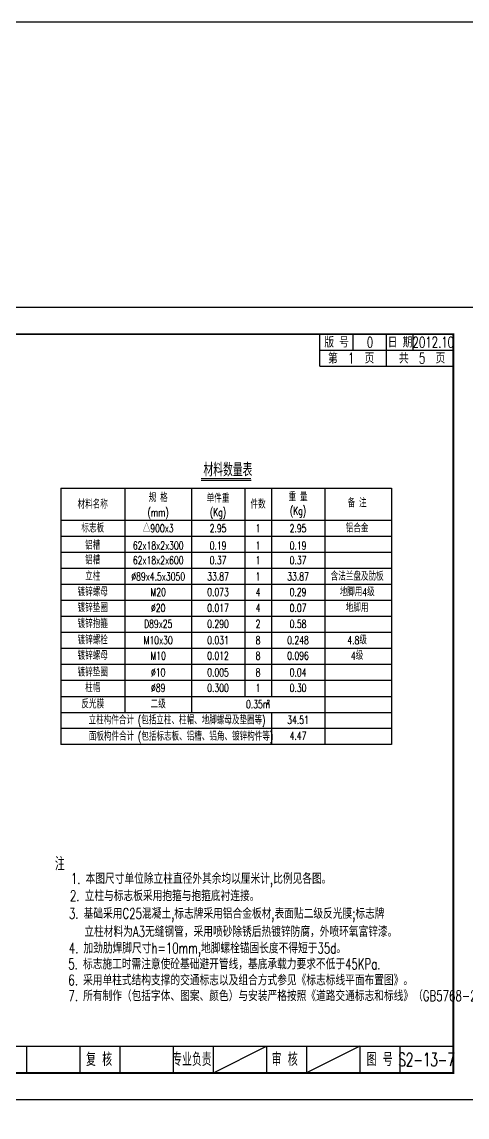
# Model space of a CAD drawing. Extents: x 3598 to 6562, y -9591 to -7828.
# Drawn here: x 4074.8 to 4241.8, y -9347.4 to -8936.8 of the extents above; entities that cross this region are included whole.
import ezdxf
from ezdxf.enums import TextEntityAlignment as Align

# ---------------------------------------------------------------- set-up
doc = ezdxf.new("R2010")
doc.units = 0
doc.header["$LTSCALE"] = 2
doc.header["$PDMODE"] = 32
doc.header["$PDSIZE"] = 0.3
doc.layers.get('0').update_dxf_attribs({"linetype": 'CONTINUOUS'})
doc.layers.get('DEFPOINTS').update_dxf_attribs({"linetype": 'CONTINUOUS'})
for name, color, linetype in [('图框', 7, 'CONTINUOUS'), ('尺寸标注', 4, 'CONTINUOUS'), ('文字字符', 7, 'CONTINUOUS'), ('文字符号', 2, 'CONTINUOUS')]:
    doc.layers.add(name, color=color, linetype=linetype)
doc.styles.get("Standard").update_dxf_attribs({"font": 'simplex1.shx', "width": 0.7, "bigfont": 'hztxt.shx'})
doc.dimstyles.new('比例1：200', dxfattribs={"dimtxt": 3, "dimasz": 2, "dimexe": 1, "dimexo": 1, "dimgap": 0.5, "dimtad": 1, "dimlfac": 2, "dimzin": 13, "dimdsep": 46, "dimtxsty": 'Standard', "dimcen": -0.09, "dimclrd": 256, "dimclre": 256, "dimclrt": 256, "dimaunit": 1, "dimadec": 0, "dimazin": 0, "dimtfac": 0.0005, "dimtix": 1, "dimtmove": 2, "dimatfit": 3, "dimfxl": 0, "dimtolj": 1, "dimtzin": 13, "dimarcsym": 0})

# ---------------------------------------------------------------- blocks, each defined once
blk = doc.blocks.new('series')
at = {"width": 0.75}
for tag, height, p in [('页码', 4, (-35, -19)), ('图名', 5, (-220, -282)), ('图号', 5, (-20, -282))]:
    blk.add_attdef(tag, text='', height=height, dxfattribs=at).set_placement(p, align=Align.MIDDLE_CENTER)
blk = doc.blocks.new('*D411')
at = {"layer": 'DEFPOINTS', "color": 0, "linetype": 'Continuous'}
for p in [(3927.75, -9194.63), (3890.25, -9207.12), (3927.75, -9207.12), (5311.23, -9206.1), (5343.1, -9206.1), (5311.23, -9226.1)]:
    blk.add_point(p, dxfattribs=at)
at = {"layer": '尺寸标注', "linetype": 'Continuous', "lineweight": -2}
for p, q in [((3890.25, -9200.63), (3890.25, -9193.63)), ((3927.75, -9200.63), (3927.75, -9193.63)), ((3892.25, -9194.63), (3925.75, -9194.63)), ((5337.1, -9206.1), (5344.1, -9206.1)), ((5343.1, -9224.1), (5343.1, -9208.1)), ((5337.1, -9226.1), (5344.1, -9226.1))]:
    blk.add_line(p, q, dxfattribs=at)
at = {"layer": '尺寸标注', "linetype": 'Continuous'}
for points in [[(3892.25, -9194.29), (3892.25, -9194.96), (3890.25, -9194.63)], [(3925.75, -9194.29), (3925.75, -9194.96), (3927.75, -9194.63)], [(5342.76, -9208.1), (5343.43, -9208.1), (5343.1, -9206.1)], [(5342.76, -9224.1), (5343.43, -9224.1), (5343.1, -9226.1)]]:
    blk.add_solid(points, dxfattribs=at)
at = {"layer": '尺寸标注', "linetype": 'Continuous', "insert": (3909, -9192.63), "char_height": 3, "attachment_point": 5}
blk.add_mtext('\\A1;75', dxfattribs=at)
at = {"layer": '尺寸标注', "linetype": 'Continuous', "insert": (5341.1, -9216.1), "char_height": 3, "attachment_point": 5, "rotation": 90}
blk.add_mtext('\\A1;40', dxfattribs=at)
blk = doc.blocks.new('123')
at = {"layer": '图框'}
blk.add_lwpolyline([(4246.63, -9340.83), (4246.63, -9043.83), (3826.63, -9043.83), (3826.63, -9340.83)], close=True, dxfattribs=at)

msp = doc.modelspace()

# ---------------------------------------------------------------- linework, layer by layer
at = {"layer": '图框'}
for p, q in [((4186.6307, -9065.8303), (4186.6307, -9053.8303)), ((4199.1307, -9059.8303), (4199.1307, -9053.8303)), ((4211.6307, -9059.8303), (4211.6307, -9053.8303)), ((4221.6307, -9059.8303), (4221.6307, -9053.8303)), ((4186.6307, -9059.8303), (4236.6307, -9059.8303)), ((4211.6307, -9065.8303), (4211.6307, -9059.8303)), ((4186.6307, -9065.8303), (4236.6307, -9065.8303)), ((4146.6307, -9330.8303), (4166.6307, -9320.8303)), ((4201.6307, -9320.8303), (4181.6307, -9330.8303))]:
    msp.add_line(p, q, dxfattribs=at)
for points, const_width in [([(4236.6307, -9053.8303), (3856.6307, -9053.8303), (3856.6307, -9330.8303), (4236.6307, -9330.8303), (4236.6307, -9053.8303)], 0.7), ([(3856.6307, -9320.8303), (4236.6307, -9320.8303)], 0.4), ([(4076.6307, -9330.8303), (4076.6307, -9320.8303)], 0.4), ([(4096.6307, -9330.8303), (4096.6307, -9320.8303)], 0.4), ([(4111.6307, -9330.8303), (4111.6307, -9320.8303)], 0.4), ([(4131.6307, -9330.8303), (4131.6307, -9320.8303)], 0.4), ([(4131.6307, -9330.8303), (4131.6307, -9320.8303)], 0.4), ([(4146.6307, -9330.8303), (4146.6307, -9320.8303)], 0.4), ([(4166.6307, -9330.8303), (4166.6307, -9320.8303)], 0.4), ([(4181.6307, -9330.8303), (4181.6307, -9320.8303)], 0.4), ([(4201.6307, -9330.8303), (4201.6307, -9320.8303)], 0.4), ([(4216.6307, -9330.8303), (4216.6307, -9320.8303)], 0.4)]:
    msp.add_lwpolyline(points, dxfattribs=dict(at, const_width=const_width))
at = {"layer": '尺寸标注', "color": 7, "linetype": 'Continuous'}
msp.add_line((4142.0141, -9108.6141), (4160.775, -9108.6141), dxfattribs=at)
at = {"layer": '尺寸标注', "linetype": 'Continuous'}
msp.add_lwpolyline([(3757.3721, -8936.7508), (6562.4607, -8936.7508), (6562.4607, -9590.6664), (3757.3721, -9590.6664)], close=True, dxfattribs=at)
at = {"layer": '尺寸标注', "color": 7, "linetype": 'Continuous', "const_width": 0.4}
msp.add_lwpolyline([(4142.0141, -9107.8941), (4160.775, -9107.8941)], dxfattribs=at)
at = {"layer": '文字字符', "color": 7, "linetype": 'Continuous'}
for p, q in [((4113.3945, -9111.6141), (4113.3945, -9195.6141)), ((4138.3945, -9111.6141), (4138.3945, -9195.6141)), ((4158.3945, -9111.6141), (4158.3945, -9189.6141)), ((4168.3945, -9111.6141), (4168.3945, -9189.6141)), ((4188.3945, -9111.6141), (4188.3945, -9207.6141)), ((4089.3945, -9123.6141), (4213.3945, -9123.6141)), ((4089.3945, -9129.6141), (4213.3945, -9129.6141)), ((4089.3945, -9135.6141), (4213.3945, -9135.6141)), ((4089.3945, -9141.6141), (4213.3945, -9141.6141)), ((4089.3945, -9147.6141), (4213.3945, -9147.6141)), ((4089.3945, -9153.6141), (4213.3945, -9153.6141)), ((4089.3945, -9159.6141), (4213.3945, -9159.6141)), ((4089.3945, -9165.6141), (4213.3945, -9165.6141)), ((4089.3945, -9171.6141), (4213.3945, -9171.6141)), ((4089.3945, -9177.6141), (4213.3945, -9177.6141)), ((4089.3945, -9183.6141), (4213.3945, -9183.6141)), ((4089.3945, -9189.6141), (4213.3945, -9189.6141)), ((4168.3945, -9195.6141), (4168.3945, -9207.6141)), ((4213.3945, -9201.6141), (4089.3945, -9201.6141))]:
    msp.add_line(p, q, dxfattribs=at)
at = {"layer": '文字符号', "color": 1}
for p, q in [((4089.3945, -9111.6141), (4089.3945, -9207.6141)), ((4089.3945, -9111.6141), (4213.3945, -9111.6141)), ((4213.3945, -9111.6141), (4213.3945, -9207.6141)), ((4089.3945, -9195.6141), (4213.3945, -9195.6141)), ((4089.3945, -9195.6141), (4213.3945, -9195.6141)), ((4213.3945, -9207.6141), (4089.3945, -9207.6141))]:
    msp.add_line(p, q, dxfattribs=at)

# ---------------------------------------------------------------- block references
at = {"layer": '图框'}
ref = msp.add_blockref('series', (4246.6307, -9043.8303), dxfattribs=at)
ref.add_attrib('页码', '第  1  页    共  5  页', dxfattribs={"layer": '0', "height": 4, "width": 0.7}).set_placement((4211.6307, -9062.8303), align=Align.MIDDLE_CENTER)
ref.add_attrib('图名', '单柱单牌式标志一般构造图', dxfattribs={"layer": '0', "height": 5, "width": 0.7}).set_placement((4026.6307, -9325.8303), align=Align.MIDDLE_CENTER)
ref.add_attrib('图号', 'S2-13-7', dxfattribs={"layer": '0', "height": 5, "width": 0.65}).set_placement((4226.6307, -9325.8303), align=Align.MIDDLE_CENTER)
at = {"layer": '尺寸标注', "linetype": 'Continuous'}
msp.add_blockref('123', (0, 0), dxfattribs=at)

# ---------------------------------------------------------------- texts
at = {"layer": '图框', "width": 0.7}
for s, height, p in [('版 号', 4, (4192.8807, -9056.8303)), ('0', 4, (4205.3807, -9056.8303)), ('日 期', 4, (4216.6307, -9056.8303)), ('2012.10', 4, (4229.1307, -9056.8303)), ('复 核', 5, (4103.7702, -9325.7357)), ('专业负责', 5, (4138.621, -9325.7357)), ('审 核', 5, (4173.3948, -9325.7357)), ('图 号', 5, (4209.0139, -9325.7357))]:
    msp.add_text(s, height=height, dxfattribs=at).set_placement(p, align=Align.MIDDLE_CENTER)
at = {"layer": '文字字符', "width": 0.7}
for s, height, p in [('材料数量表', 5, (4142.9271, -9107.1736)), ('注', 5, (4087.2316, -9254.9308)), ('1. 本图尺寸单位除立柱直径外其余均以厘米计,比例见各图。', 4, (4093.1964, -9259.9204)), ('2. 立柱与标志板采用抱箍与抱箍底衬连接。', 4, (4092.8658, -9266.3905)), ('3. 基础采用C25混凝土,标志牌采用铝合金板材,表面贴二级反光膜;标志牌', 4, (4092.4677, -9273.0258)), ('立柱材料为A3无缝钢管，采用喷砂除锈后热镀锌防腐，外喷环氧富锌漆。', 4, (4098.2554, -9279.8162)), ('4. 加劲肋焊脚尺寸h=10mm,地脚螺栓锚固长度不得短于35d。', 4, (4092.4118, -9286.0033)), ('5. 标志施工时需注意使砼基础避开管线，基底承载力要求不低于45KPa.', 4, (4092.2262, -9291.9693)), ('6. 采用单柱式结构支撑的交通标志以及组合方式参见《标志标线平面布置图》。', 4, (4092.2646, -9298.008)), ('7. 所有制作（包括字体、图案、颜色）与安装严格按照《道路交通标志和标线》（GB5768-2009)实施。', 4, (4092.2646, -9303.8985))]:
    msp.add_text(s, height=height, dxfattribs=at).set_placement(p)
at = {"layer": '文字字符', "color": 7, "linetype": 'Continuous', "width": 0.7}
for s, height, p in [('规 格', 3, (4125.954, -9115.2029)), ('单件重', 3, (4148.3945, -9115.4918)), ('重 量', 3, (4178.3945, -9114.914)), ('备 注', 3, (4200.5554, -9117.1919)), ('材料名称', 3, (4101.3945, -9117.705)), ('(mm)', 3, (4125.954, -9120.6974)), ('(Kg)', 3, (4148.3945, -9120.6252)), ('件数', 3, (4163.3945, -9117.6974)), ('(Kg)', 3, (4178.3945, -9120.0474)), ('标志板', 3, (4101.3945, -9126.6141)), ('△900x3', 3, (4125.954, -9126.6141)), ('2.95', 3, (4148.3945, -9126.6141)), ('1', 3, (4163.3945, -9126.6141)), ('2.95', 3, (4178.3945, -9126.6141)), ('铝合金', 3, (4200.5554, -9126.6141)), ('铝槽', 3, (4101.3945, -9133.0788)), ('62x18x2x300', 3, (4125.954, -9133.0788)), ('0.19', 3, (4148.3945, -9133.0788)), ('1', 3, (4163.3945, -9133.0788)), ('0.19', 3, (4178.3945, -9133.0788)), ('铝槽', 3, (4101.3945, -9138.6036)), ('62x18x2x600', 3, (4125.954, -9138.6036)), ('0.37', 3, (4148.3945, -9138.6036)), ('1', 3, (4163.3945, -9138.6036)), ('0.37', 3, (4178.3945, -9138.6036)), ('立柱', 3, (4101.3945, -9144.6885)), ('%%C89x4.5x3050', 3, (4125.954, -9144.6885)), ('33.87', 3, (4148.3945, -9144.6885)), ('1', 3, (4163.3945, -9144.6885)), ('33.87', 3, (4178.3945, -9144.6885)), ('含法兰盘及肋板', 3, (4200.5554, -9144.6885)), ('镀锌螺母', 3, (4101.3945, -9150.5296)), ('M20', 3, (4125.954, -9150.5296)), ('0.073', 3, (4148.3945, -9150.5296)), ('4', 3, (4163.3945, -9150.5296)), ('0.29', 3, (4178.3945, -9150.5296)), ('地脚用4级', 3, (4200.5554, -9150.5296)), ('镀锌垫圈', 3, (4101.3945, -9156.4794)), ('%%c20', 3, (4125.954, -9156.4794)), ('0.017', 3, (4148.3945, -9156.4794)), ('4', 3, (4163.3945, -9156.4794)), ('0.07', 3, (4178.3945, -9156.4794)), ('地脚用', 3, (4200.5554, -9156.4794)), ('镀锌抱箍', 3, (4101.3945, -9162.4554)), ('D89x25', 3, (4125.954, -9162.4554)), ('0.290', 3, (4148.3945, -9162.4554)), ('2', 3, (4163.3945, -9162.4554)), ('0.58', 3, (4178.3945, -9162.4554)), ('镀锌螺栓', 3, (4101.3945, -9168.5676)), ('M10x30', 3, (4125.954, -9168.5676)), ('0.031', 3, (4148.3945, -9168.5676)), ('8', 3, (4163.3945, -9168.5676)), ('0.248', 3, (4178.3945, -9168.5676)), ('4.8级', 3, (4200.5554, -9168.5676)), ('镀锌螺母', 3, (4101.3945, -9174.3838)), ('M10', 3, (4125.954, -9174.3838)), ('0.012', 3, (4148.3945, -9174.3838)), ('8', 3, (4163.3945, -9174.3838)), ('0.096', 3, (4178.3945, -9174.3838)), ('4级', 3, (4200.5554, -9174.3838)), ('镀锌垫圈', 3, (4101.3945, -9180.644)), ('%%c10', 3, (4125.954, -9180.644)), ('0.005', 3, (4148.3945, -9180.644)), ('8', 3, (4163.3945, -9180.644)), ('0.04', 3, (4178.3945, -9180.644)), ('柱帽', 3, (4101.3945, -9186.4602)), ('%%c89', 3, (4125.954, -9186.4602)), ('0.300', 3, (4148.3945, -9186.4602)), ('1', 3, (4163.3945, -9186.4602)), ('0.30', 3, (4178.3945, -9186.4602)), ('反光膜', 3, (4101.3945, -9192.5724)), ('二级', 3, (4125.954, -9192.5724)), ('0.35m', 3, (4163.3945, -9192.5724)), ('2', 1.5, (4167.2467, -9191.769)), ('34.51', 3, (4178.3945, -9198.4602)), ('4.47', 3, (4178.3945, -9204.3838))]:
    msp.add_text(s, height=height, dxfattribs=at).set_placement(p, align=Align.MIDDLE_CENTER)
for s, p in [('立柱构件合计 (包括立柱、柱帽、地脚螺母及垫圈等)', (4099.8655, -9198.5734)), ('面板构件合计 (包括标志板、铝槽、铝角、镀锌构件等)', (4099.9178, -9204.6732))]:
    msp.add_text(s, height=3, dxfattribs=at).set_placement(p, align=Align.MIDDLE_LEFT)

# ---------------------------------------------------------------- dimensions: what is measured, and where the dimension line sits
at = {"layer": '尺寸标注', "linetype": 'Continuous'}
dim = msp.add_linear_dim(base=(5343.0951, -9206.1001), p1=(5311.2305, -9226.1001), p2=(5311.2305, -9206.1001), angle=90, dimstyle='比例1：200', dxfattribs=at)
dim.commit()
dim.dimension.update_dxf_attribs({"geometry": '*D411', "text_midpoint": (5341.0951, -9216.1001)})
dim = msp.add_linear_dim(base=(3927.7492, -9194.6256), p1=(3890.2492, -9207.1188), p2=(3927.7492, -9207.1188), dimstyle='比例1：200', dxfattribs=at)
dim.commit()
dim.dimension.update_dxf_attribs({"geometry": '*D411', "text_midpoint": (3908.9992, -9192.6256)})

doc.saveas('drawing.dxf')
